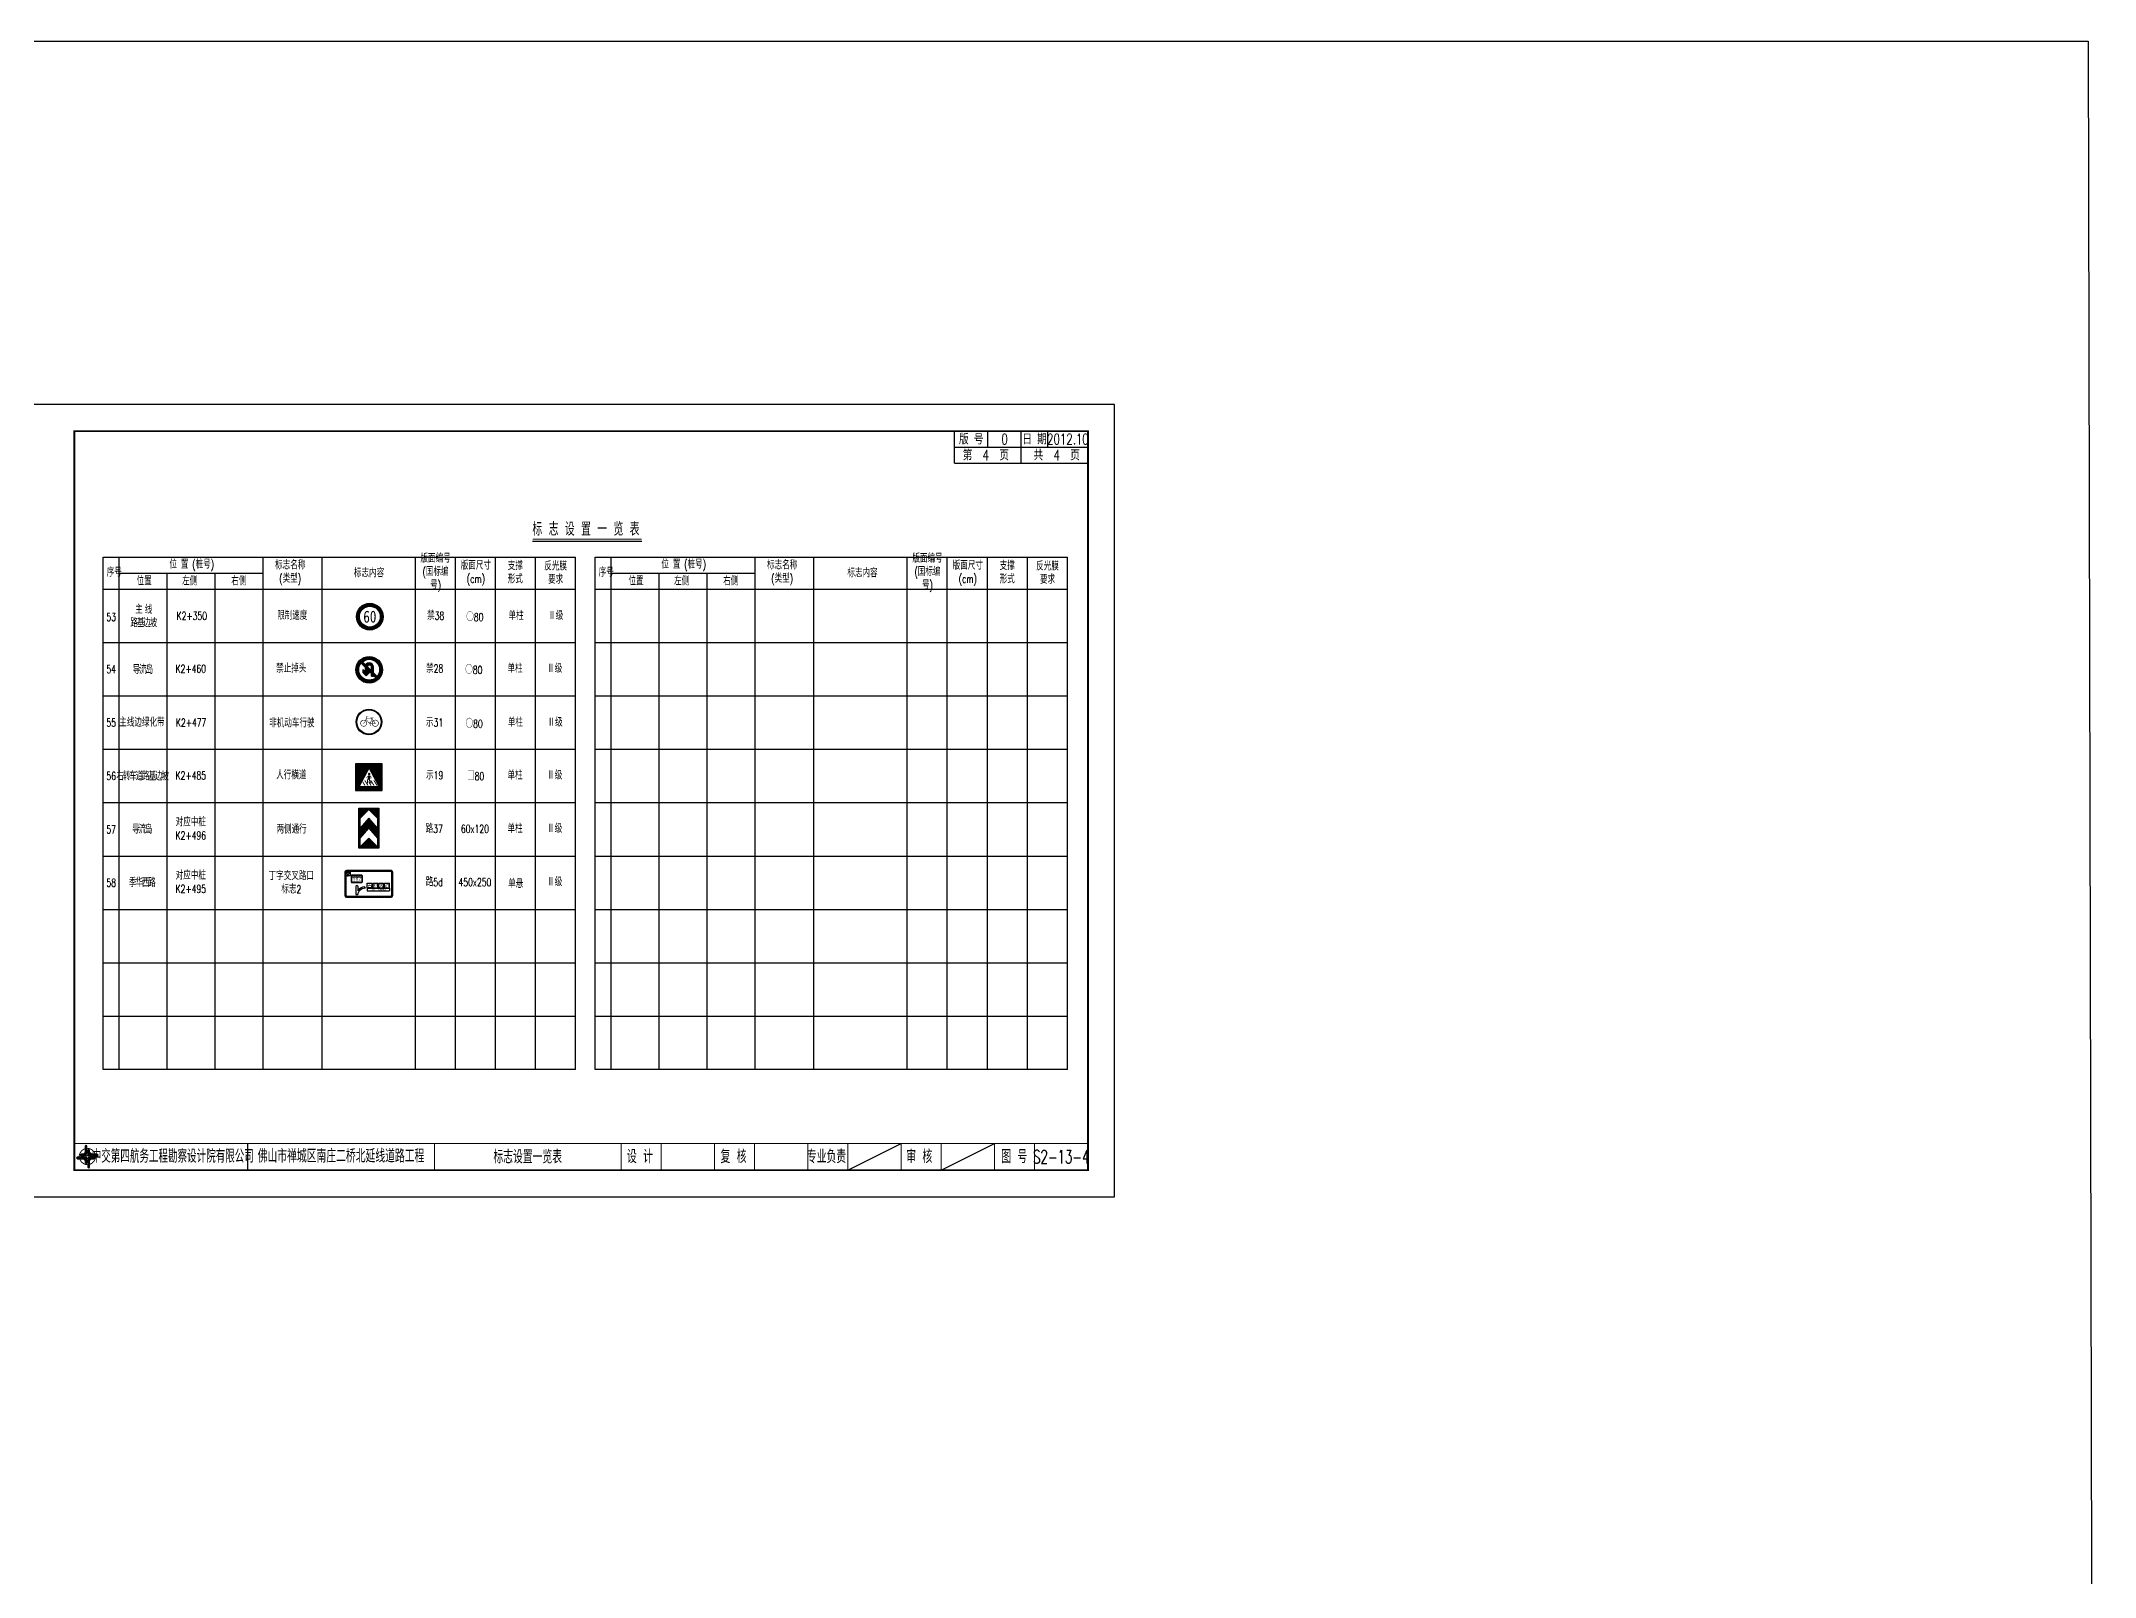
# Model space of a CAD drawing. Extents: x 9922 to 15217, y 1175 to 2938.
# Drawn here: x 14447 to 15217, y 1751 to 2327 of the extents above; entities that cross this region are included whole.
import ezdxf
from ezdxf.enums import TextEntityAlignment as Align

# ---------------------------------------------------------------- set-up
doc = ezdxf.new("R2010")
doc.units = 0
doc.header["$LTSCALE"] = 5
doc.layers.get('0').update_dxf_attribs({"linetype": 'CONTINUOUS'})
for name, color, linetype in [('2', 7, 'CONTINUOUS'), ('J-交通标志', 4, 'CONTINUOUS'), ('LXL-现状标志牌', 4, 'CONTINUOUS'), ('PP-COM', 7, 'CONTINUOUS'), ('交通标志', 7, 'CONTINUOUS'), ('内框', 4, 'CONTINUOUS'), ('图框', 7, 'CONTINUOUS'), ('尺寸标注', 4, 'CONTINUOUS'), ('文字字符', 7, 'CONTINUOUS'), ('文字框', 8, 'CONTINUOUS'), ('文字表格', 7, 'CONTINUOUS'), ('标志', 4, 'CONTINUOUS'), ('标志牌', 7, 'CONTINUOUS'), ('汉字', 7, 'CONTINUOUS'), ('表格线', 7, 'CONTINUOUS')]:
    doc.layers.add(name, color=color, linetype=linetype)
doc.styles.add('ht', font='SIMHEI.TTF', dxfattribs={"width": 0.4})
doc.styles.get("Standard").update_dxf_attribs({"font": 'simplex1.shx', "width": 0.7, "bigfont": 'hztxt.shx'})
doc.styles.add('黑体', font='SIMHEI.TTF')

# ---------------------------------------------------------------- blocks, each defined once
blk = doc.blocks.new('xiansu')
at = {"layer": '2'}
h = blk.add_hatch(dxfattribs=at)
h.set_pattern_fill('SACNCR', color=0, scale=0.3165740969017776, angle=90, style=0)
h.set_pattern_definition([(135, (-762.3263884412981, -484.6773739296464), (-0.5330468384013991, -0.533046838401399), []), (135, (-762.3263884412981, -484.1443264652835), (-0.5330468384013991, -0.533046838401399), [0, -0.753842068247358])])
h.paths.add_polyline_path([(4182.541192484035, 712.10567746785, 1), (4220.370288563022, 712.10567746785, 1)])
h.paths.add_polyline_path([(4217.114236224997, 712.10567746785, -1), (4185.797244822062, 712.10567746785, -1)], flags=16)
at = {"layer": 'J-交通标志', "color": 0}
blk.add_circle((4201.356715766041, 712.0554861697174), 19.99989881883577, dxfattribs=at)
at = {"layer": '内框', "color": 0}
for radius in [18.91454803949361, 15.65849570146714]:
    blk.add_circle((4201.455740523529, 712.10567746785), radius, dxfattribs=at)
at = {"layer": '标志', "color": 0, "linetype": 'Continuous', "style": '黑体', "width": 0.8}
blk.add_text('60', height=18, dxfattribs=at).set_placement((4201.455740523529, 712.10567746785), align=Align.MIDDLE_CENTER)
blk = doc.blocks.new('jinzhidiantou1')
at = {"layer": '2'}
h = blk.add_hatch(dxfattribs=at)
h.set_pattern_fill('SACNCR', scale=0.3165740969017776, angle=90, style=0)
h.set_pattern_definition([(135, (-1782.703372186504, -7.534878456307069), (-0.5330468384013991, -0.533046838401399), []), (135, (-1782.703372186504, -7.001830991944189), (-0.5330468384013991, -0.533046838401399), [0, -0.753842068247358])])
h.paths.add_polyline_path([(3162.164208738829, 1189.248172941189, 1), (3199.993304817816, 1189.248172941189, 1)])
h.paths.add_polyline_path([(3196.737252479791, 1189.248172941189, -1), (3165.420261076856, 1189.248172941189, -1)], flags=16)
h = blk.add_hatch(dxfattribs=at)
h.set_pattern_fill('SACNCR', scale=9, angle=90, style=0)
h.set_pattern_definition([(135, (737.7167290528951, -150.88263947629), (-0.5966213466261495, -0.5966213466261494), []), (135, (737.7167290528951, -150.28601812729), (-0.5966213466261495, -0.5966213466261494), [0, -0.84375])])
h.paths.add_polyline_path([(3193.160725575508, 1179.287524487563), (3171.118108324699, 1201.330141738375), (3168.996787981139, 1199.208821394815), (3191.039405231948, 1177.166204144004)])
at = {"layer": '标志', "linetype": 'Continuous'}
h = blk.add_hatch(color=7, dxfattribs=at)
edge = h.paths.add_edge_path()
edge.add_line((3178.073626275162, 1186.204993570673), (3178.073757626673, 1193.074605752928))
edge.add_arc((3181.253683935287, 1193.003047666532), 3.180731344825718, 6.428005607749412, 178.7108869535317, ccw=False)
edge.add_line((3184.414419025805, 1193.359145371599), (3184.414419025805, 1179.538622264219))
edge.add_line((3184.414419025805, 1179.538622264219), (3187.668618593665, 1179.538622264219))
edge.add_line((3187.668618593665, 1179.538622264219), (3187.668618593665, 1193.277852610098))
edge.add_arc((3181.262298100193, 1193.137369154467), 6.407860631003816, 1.256231134260569, 179.1072990752228)
edge.add_line((3174.85521522091, 1193.237203238664), (3174.85521522091, 1186.164344199238))
edge.add_line((3174.85521522091, 1186.164344199238), (3171.560342613873, 1189.741423090385))
edge.add_line((3171.560342613873, 1189.741423090385), (3171.560342613873, 1185.188777228926))
edge.add_line((3171.560342613873, 1185.188777228926), (3176.571209587033, 1179.904454644391))
edge.add_line((3176.571209587033, 1179.904454644391), (3181.363614356635, 1185.22942660036))
edge.add_line((3181.363614356635, 1185.22942660036), (3181.363614356635, 1189.700773718952))
edge.add_line((3181.363614356635, 1189.700773718952), (3178.073626275162, 1186.204993570673))
at = {"layer": 'J-交通标志', "color": 7}
blk.add_circle((3180.979732020835, 1189.197981643057), 19.99989881883577, dxfattribs=at)
at = {"layer": '内框', "color": 7}
for p, q in [((3171.560342613873, 1189.741423090385), (3171.560342613873, 1185.188777228926)), ((3171.560342613873, 1189.741423090385), (3174.85521522091, 1186.164344199238)), ((3176.571209587033, 1179.904454644391), (3171.560342613873, 1185.188777228926)), ((3174.85521522091, 1193.237203238664), (3174.85521522091, 1186.164344199238)), ((3181.363614356635, 1185.22942660036), (3176.571209587033, 1179.904454644391)), ((3178.073626275162, 1186.204993570673), (3178.073757626673, 1193.074605752928)), ((3178.073626275162, 1186.204993570673), (3181.363614356635, 1189.700773718952)), ((3181.363614356635, 1189.700773718952), (3181.363614356635, 1185.22942660036)), ((3184.414419025805, 1179.538622264219), (3184.414419025805, 1193.359145371599)), ((3184.414419025805, 1179.538622264219), (3187.668618593665, 1179.538622264219)), ((3187.668618593665, 1179.538622264219), (3187.668618593665, 1193.277852610098))]:
    blk.add_line(p, q, dxfattribs=at)
for radius in [18.91454803949361, 15.65849570146714]:
    blk.add_circle((3181.078756778324, 1189.248172941189), radius, dxfattribs=at)
for centre, radius, start, end in [((3181.262298100193, 1193.137369154467), 6.407860631003816, 1.256231134260569, 179.1072990752228), ((3181.253683935287, 1193.003047666532), 3.180731344825718, 6.428005607749422, 178.7108869535317)]:
    blk.add_arc(centre, radius, start, end, dxfattribs=at)
at = {"layer": '尺寸标注', "color": 7, "linetype": 'Continuous'}
for p, q in [((3168.996787981139, 1199.208821394815), (3171.118108324699, 1201.330141738375)), ((3193.160725575508, 1179.287524487563), (3171.118108324698, 1201.330141738375)), ((3191.039405231948, 1177.166204144004), (3168.996787981139, 1199.208821394815)), ((3191.039405231948, 1177.166204144004), (3193.160725575508, 1179.287524487563))]:
    blk.add_line(p, q, dxfattribs=at)
blk = doc.blocks.new('shi19')
at = {"layer": '交通标志', "linetype": 'Continuous'}
h = blk.add_hatch(dxfattribs=at)
h.set_pattern_fill('ANSI37', color=256, scale=0.5, style=0)
h.set_pattern_definition([(45, (-464.1133328384785, -103.8755469416377), (-1.122532015133644, 1.122532015133644), []), (135, (-464.1133328384785, -103.8755469416377), (-1.122532015133644, -1.122532015133644), [])])
h.paths.add_polyline_path([(18.97822048214357, 38.97728315909467), (-18.97822048213857, 38.97728315909467), (-18.97822048214312, 1.020842194810484), (18.97822048214357, 1.020842194810484)])
h.paths.add_polyline_path([(15.71383639329088, 5.766368364998926), (-14.54242162388982, 5.766368364998926), (0.5857073847028015, 33.80975351966072)], flags=16)
at = {"layer": '交通标志'}
h = blk.add_hatch(color=256, dxfattribs=at)
h.paths.add_polyline_path([(1.836160501565246, 20.58847870483419, -0.4929227476637501), (1.970290873061458, 20.72228760606663), (2.076939894310271, 20.70815568318653), (2.565357937280169, 19.65339855968773, -0.1007238254279254), (2.620330432586343, 19.4216393705567), (2.650627326235735, 18.47878398035505, 0.1621942034199534), (2.729085324383959, 18.2662980491416), (2.917776557093475, 18.03070313103467, 0.2611518920554956), (3.242580254878703, 17.89923486465091), (3.438166909673782, 17.9240673532961, 0.35844712940653), (3.75052865860016, 18.25525882577881), (3.854769752700122, 19.79067400703184, 0.1784310688526201), (3.738487268062272, 20.18704883763553), (2.019416219258346, 22.50316504891566, 0.1303412639691616), (1.398851494511746, 22.82442671915737, -0.1474758329713976), (-0.2449055131301066, 22.7158494045741), (-1.005172878271878, 22.14060206110503, 0.1588489739255415), (-1.259309431122347, 21.87153053280258), (-1.819096085305318, 20.93264045835826, -0.1462839377959379), (-2.171938827732447, 20.60874323338362), (-3.633570590722229, 19.89882409858114, 0.3964178702814232), (-3.866537863552367, 19.28699716020742), (-3.833565949894364, 19.20701330296993, 0.3898489240704199), (-3.393973236076363, 19.00202382668726), (-1.518296157605619, 19.59688344368328, -0.5300803261006457), (-1.363058288668526, 19.47446749865799), (-1.520033350949234, 17.29129642582734), (-2.448077846672277, 16.15362310387877, 0.1795943290689394), (-2.582305130872101, 15.76029078523948), (-2.445591681188034, 11.11301811325507, 0.2405856666618067), (-1.87969461451712, 10.20551501979776), (-1.447840810921662, 10.16087599677053, 0.280271727344787), (-0.9266248319381702, 11.02374006725108), (-0.9828879812566811, 15.35987785855946, -0.2217645267545478), (-0.7773982108642485, 15.82108423645764), (-0.2336614915052451, 16.29336565716017, -0.6223048171974646), (0.1614403888488596, 16.12718822703732), (0.2178513996623224, 15.17775841386697, 0.1080223328076682), (3.096637760671911, 10.26803993859335, 0.6574011639271888), (4.18131077529506, 11.30651557454826), (2.32831318465287, 14.55735705358961), (1.966744950212615, 15.59583268953907), (2.116227892622192, 18.38468563441006, 0.03699299083988415), (2.111342444553429, 18.47279730840205)])
h.paths.add_polyline_path([(2.378527601272253, 24.76162825737788, 1), (-1.321315143964057, 24.76162825737788, 1)])
h.paths.add_polyline_path([(-5.007378462159977, 14.85796889627704), (-6.575757193841127, 14.85796889627704), (-1.871749774793898, 6.962154756787413), (-0.3033710431127474, 6.962154756787413)])
h.paths.add_polyline_path([(-8.666099587247118, 13.50086014377598), (-9.409385831457257, 12.11591825304708), (-6.338981526834687, 6.962154756787413), (-4.770602795148989, 6.962154756787413)])
h.paths.add_polyline_path([(-0.2949419936021513, 14.64194068297343), (-0.4028103783593906, 12.19976715933285), (2.701842291960929, 6.962154756787413), (4.270221023644353, 6.962154756787413)])
h.paths.add_polyline_path([(4.033438318497247, 14.85796889627659), (2.465059586811549, 14.85796889627704), (7.169067005858778, 6.962154756787413), (8.737445737544476, 6.962154756787413)])
h.paths.add_polyline_path([(8.607044461521582, 14.85796889627704), (7.038665729840432, 14.85796889627704), (11.74267314888584, 6.962154756787413), (13.31105188057154, 6.962154756787413)])
for p, q in [((-14.54242162388982, 5.766368364998925), (0.5857073847028005, 33.80975351966072)), ((15.71383639329088, 5.766368364998925), (0.5857073847028005, 33.80975351966072)), ((-14.54242162388982, 5.766368364998925), (15.71383639329088, 5.766368364998925))]:
    blk.add_line(p, q, dxfattribs=at)
for points in [[(19.99906267695405, 0), (19.99906267695405, 39.99812535390561), (-19.99906267694951, 39.99812535390538), (-19.99906267695405, 0)], [(18.97822048214357, 1.020842194810484), (18.97822048214357, 38.97728315909467), (-18.97822048213857, 38.97728315909467), (-18.97822048214312, 1.020842194810484)]]:
    blk.add_lwpolyline(points, close=True, dxfattribs=at)
blk = doc.blocks.new('006')
at = {"layer": '交通标志', "linetype": 'Continuous'}
for p, q in [((9896.454710625254, 1043.845307410666), (9896.454710625254, 999.8453074106665)), ((9897.354710625254, 1042.945307410666), (9897.354710625252, 1000.745307410666)), ((9983.454710625252, 1046.845307410666), (9899.454710625254, 1046.845307410666)), ((9982.554710625252, 1045.945307410665), (9900.354710625254, 1045.945307410666)), ((9902.068996593673, 1039.748262035846), (9901.05510384879, 1037.167406646543)), ((9902.068996593673, 1039.748262035846), (9903.082889338555, 1037.167406646543)), ((9981.654710625253, 1045.045307410666), (9906.354710625252, 1045.045307410666)), ((9906.354710625252, 1045.045307410666), (9906.354710625254, 1036.945307410666)), ((9984.654710625251, 1001.645307410666), (9984.654710625253, 1042.045307410666)), ((9985.554710625252, 1000.745307410666), (9985.554710625252, 1042.945307410665)), ((9986.454710625252, 999.8453074106656), (9986.454710625252, 1043.845307410666)), ((9906.354710625254, 1036.945307410666), (9898.254710625253, 1036.945307410666)), ((9898.254710625253, 1036.445307410666), (9898.254710625253, 1001.645307410665)), ((9901.05510384879, 1036.667406646543), (9902.068996593673, 1037.163348856897)), ((9902.068996593673, 1037.163348856897), (9903.082889338555, 1036.667406646543)), ((9908.954710625254, 1024.982792121298), (9908.954710625254, 1037.582792121297)), ((9909.554710625252, 1025.582792121297), (9909.554710625252, 1036.982792121298)), ((9909.554710625252, 1034.982792121297), (9928.354710625254, 1034.982792121298)), ((9909.954710625254, 1038.582792121297), (9927.954710625254, 1038.582792121297)), ((9927.954710625254, 1023.982792121298), (9909.954710625254, 1023.982792121298)), ((9910.554710625252, 1037.982792121297), (9927.354710625252, 1037.982792121298)), ((9927.354710625252, 1024.582792121298), (9910.554710625252, 1024.582792121297)), ((9917.154710625253, 1017.682792121298), (9918.954710625254, 1019.482792121298)), ((9917.154710625253, 1017.682792121297), (9917.154710625253, 1002.245307410666)), ((9917.154710625253, 1002.245307410666), (9920.754710625253, 1002.245307410666)), ((9920.754710625253, 1017.682792121298), (9918.954710625254, 1019.482792121298)), ((9920.754710625253, 1017.682792121298), (9920.754710625253, 1008.852635478721)), ((9920.754710625253, 1004.045307410663), (9920.754710625253, 1002.245307410666)), ((9928.354710625252, 1036.982792121298), (9928.354710625252, 1025.582792121297)), ((9928.954710625254, 1037.582792121297), (9928.954710625254, 1024.982792121298)), ((9933.354710625252, 1016.152704087566), (9935.154710625253, 1014.869434176084)), ((9933.354710625252, 1013.537285311149), (9935.154710625253, 1014.869434176084)), ((9899.454710625254, 996.8453074106665), (9983.454710625252, 996.8453074106653)), ((9900.354710625252, 997.7453074106656), (9982.554710625252, 997.7453074106661)), ((9901.254710625253, 998.6453074106653), (9981.654710625251, 998.6453074106657))]:
    blk.add_line(p, q, dxfattribs=at)
for centre, radius, start, end in [((9899.454710625254, 1043.845307410666), 3, 90, 180), ((9900.354710625254, 1042.945307410666), 3, 90, 180), ((9981.654710625253, 1042.045307410666), 3, 0, 90), ((9982.554710625252, 1042.945307410665), 3, 0, 90), ((9983.454710625252, 1043.845307410666), 3, 0, 90), ((9901.254710625253, 1001.645307410665), 3, 180, 270), ((9909.954710625254, 1037.582792121297), 1, 90, 180), ((9909.954710625254, 1024.982792121298), 1, 180, 270), ((9910.554710625252, 1036.982792121298), 1, 90, 180), ((9910.554710625252, 1025.582792121297), 1, 180, 270), ((9934.839632693305, 999.0658072941321), 17.15129836419499, 94.9667619753971, 145.2067142908039), ((9935.54822214468, 997.5166972976956), 16.17005668149216, 97.79636287504036, 156.1873753060993), ((9927.354710625252, 1036.982792121298), 1, 0, 90), ((9927.354710625252, 1025.582792121297), 1, 270, 0), ((9927.954710625254, 1037.582792121297), 1, 0, 90), ((9927.954710625254, 1024.982792121298), 1, 270, 0), ((9981.654710625251, 1001.645307410666), 3, 270, 0), ((9899.454710625254, 999.8453074106665), 3, 180, 270), ((9900.354710625252, 1000.745307410666), 3, 180, 270), ((9982.554710625252, 1000.745307410666), 3, 270, 0), ((9983.454710625252, 999.8453074106656), 3, 270, 0)]:
    blk.add_arc(centre, radius, start, end, dxfattribs=at)
at = {"layer": '文字框', "linetype": 'Continuous'}
for p, q in [((9899.818996593673, 1044.671376647299), (9899.818996593673, 1040.171376647299)), ((9899.818996593673, 1044.671376647299), (9904.318996593673, 1044.671376647299)), ((9899.818996593673, 1040.171376647299), (9904.318996593673, 1040.171376647299)), ((9904.318996593673, 1044.671376647299), (9904.318996593673, 1040.171376647299)), ((9938.754710625251, 1023.425448564976), (9947.754710625251, 1023.425448564976)), ((9938.754710625251, 1014.425448564976), (9938.754710625251, 1023.425448564976)), ((9938.754710625251, 1014.425448564975), (9947.754710625251, 1014.425448564976)), ((9938.754710625251, 1013.525448564975), (9938.754710625251, 1009.025448564975)), ((9938.754710625251, 1013.525448564975), (9980.154710625253, 1013.525448564975)), ((9938.754710625251, 1009.025448564975), (9980.154710625253, 1009.025448564975)), ((9947.754710625251, 1014.425448564976), (9947.754710625251, 1023.425448564976)), ((9949.554710625252, 1023.425448564976), (9958.554710625252, 1023.425448564976)), ((9949.554710625252, 1014.425448564976), (9949.554710625252, 1023.425448564976)), ((9949.554710625252, 1014.425448564976), (9958.554710625252, 1014.425448564975)), ((9958.554710625252, 1014.425448564976), (9958.554710625252, 1023.425448564976)), ((9960.354710625254, 1023.425448564976), (9969.354710625254, 1023.425448564976)), ((9960.354710625254, 1014.425448564976), (9960.354710625254, 1023.425448564976)), ((9960.354710625254, 1014.425448564976), (9969.354710625254, 1014.425448564975)), ((9969.354710625254, 1014.425448564976), (9969.354710625254, 1023.425448564976)), ((9971.154710625253, 1023.425448564976), (9980.154710625253, 1023.425448564976)), ((9971.154710625253, 1014.425448564976), (9971.154710625253, 1023.425448564976)), ((9971.154710625253, 1014.425448564976), (9980.154710625253, 1014.425448564975)), ((9980.154710625253, 1014.425448564976), (9980.154710625253, 1023.425448564976)), ((9980.154710625253, 1013.525448564975), (9980.154710625253, 1009.025448564975))]:
    blk.add_line(p, q, dxfattribs=at)
at = {"layer": '汉字', "linetype": 'Continuous', "style": 'ht'}
for s, height, p in [('东', 3.4, (9899.570971234245, 1040.678111301272)), ('佛', 1.4, (9911.411449635318, 1025.498972714931)), ('S', 6, (9911.749217872613, 1028.53825244813)), ('山', 1.4, (9913.797062421894, 1025.498972714931)), ('粤', 1.4, (9914.251937988405, 1035.542176612876)), ('一', 1.4, (9916.181314383048, 1025.498972714931)), ('8', 6, (9917.163922576328, 1028.448804608031)), ('高', 1.4, (9918.20209661975, 1035.623383069531)), ('环', 1.4, (9918.84410646708, 1025.498972714931)), ('高', 1.4, (9921.558720254434, 1025.498972714931)), ('速', 1.4, (9922.100972974069, 1035.602010782002)), ('2', 6, (9922.031889244954, 1028.448804608031)), ('速', 1.4, (9924.301286131584, 1025.498972714931)), ('吉', 6.6, (9938.478468045609, 1015.54109721348)), ('JILI DADAO', 3.5, (9946.01243846589, 1009.526153217323)), ('利', 6.6, (9949.278468045608, 1015.54109721348)), ('大', 6.6, (9960.078468045609, 1015.54109721348)), ('道', 6.6, (9970.87846804561, 1015.54109721348))]:
    blk.add_text(s, height=height, dxfattribs=at).set_placement(p)
blk = doc.blocks.new('lvdao')
at = {"layer": 'PP-COM'}
h = blk.add_hatch(color=7, dxfattribs=at)
edge = h.paths.add_edge_path(flags=16)
edge.add_line((14523.46466739802, 1582.310578600302), (14521.91494627475, 1584.268999675882))
edge.add_line((14521.91494627475, 1584.268999675882), (14519.77774400383, 1577.715721203945))
edge.add_line((14519.77774400383, 1577.715721203945), (14521.72467292111, 1577.992475471621))
edge.add_arc((14527.08789854932, 1578.340965234011), 5.374535724469826, 132.3880028085227, 183.7177184221885, ccw=False)
edge = h.paths.add_edge_path(flags=16)
edge.add_arc((14527.08789854932, 1578.340965234011), 4.4586703893677, 493.2182603036658, 542.8172017145539)
edge.add_line((14522.63461679159, 1578.121823208595), (14526.36020745503, 1578.651412710588))
edge.add_line((14526.36020745503, 1578.651412710587), (14524.03469293658, 1581.590223168883))
h.paths.add_polyline_path([(14519.22699420903, 1579.747042729658), (14519.22699420903, 1579.378146031856), (14518.8374468811, 1579.378146031856), (14519.11546794205, 1578.130392587861), (14521.26008623374, 1584.767091126725), (14513.0915076611, 1584.767091126725), (14512.94047534052, 1584.380951434397), (14518.70134047184, 1578.029178544768), (14518.40076717049, 1579.378146031856), (14517.90233761955, 1579.378146031856), (14517.90233761955, 1579.747042729658)], flags=16)
edge = h.paths.add_edge_path(flags=16)
edge.add_line((14526.59699354671, 1577.947029405154), (14522.74813992486, 1577.318108097138))
edge.add_arc((14527.08789854932, 1578.340965234011), 4.458670389367795, 193.2622534928826, 482.7823997859194)
edge.add_line((14524.6737515648, 1582.089516417893), (14527.12889555075, 1578.969051537569))
edge.add_arc((14527.08789854932, 1578.340965234011), 0.6294228775972854, 218.7459470685571, 446.2654372543259, ccw=False)
edge = h.paths.add_edge_path()
edge.add_arc((14519.06934649954, 1577.20102540491), 0.8756362199149581, 522.2876576286286, 630.7597406713694)
edge.add_line((14519.08095707471, 1576.325466164098), (14519.38151304585, 1574.976576454681))
edge.add_line((14519.38151304585, 1574.976576454681), (14518.98689611281, 1574.976576454681))
edge.add_line((14518.98689611281, 1574.976576454681), (14518.98689611281, 1574.64995783171))
edge.add_line((14518.98689611281, 1574.649957831709), (14520.50446189623, 1574.649957831709))
edge.add_line((14520.50446189623, 1574.649957831709), (14520.50446189623, 1574.976576454681))
edge.add_line((14520.50446189623, 1574.976576454681), (14519.81819275645, 1574.976576454681))
edge.add_line((14519.81819275646, 1574.976576454681), (14519.49326518909, 1576.434845442842))
edge.add_arc((14519.06934649954, 1577.20102540491), 0.8756362199150926, 298.9552582435237, 336.2172830024853)
edge.add_line((14519.87062487706, 1576.847908212834), (14521.84244897808, 1577.170113813417))
edge.add_arc((14527.08789854932, 1578.340965234011), 5.374535724469852, 192.5828807278207, 483.7068798928885)
edge.add_line((14524.1053304666, 1582.811974279574), (14522.22088285251, 1585.207089446842))
edge.add_line((14522.22088285251, 1585.207089446842), (14522.46989848825, 1585.970643195149))
edge.add_line((14522.46989848825, 1585.970643195149), (14523.2227608721, 1585.970643195149))
edge.add_line((14523.2227608721, 1585.970643195149), (14524.35973638045, 1586.569387398936))
edge.add_line((14524.35973638045, 1586.569387398936), (14524.35973638045, 1587.076017080773))
edge.add_line((14524.35973638045, 1587.076017080773), (14519.90782787093, 1586.929315825641))
edge.add_line((14519.90782787093, 1586.929315825641), (14519.55390756921, 1586.774999530261))
edge.add_line((14519.55390756921, 1586.774999530261), (14519.79843416603, 1586.408498375954))
edge.add_line((14519.79843416604, 1586.408498375954), (14521.63882177724, 1585.939119565464))
edge.add_line((14521.63882177723, 1585.939119565464), (14521.46242265348, 1585.393237899042))
edge.add_line((14521.46242265347, 1585.393237899042), (14513.33641488491, 1585.393237899042))
edge.add_line((14513.33641488491, 1585.393237899042), (14514.12811784664, 1587.417360529713))
edge.add_line((14514.12811784664, 1587.417360529713), (14513.53067781403, 1588.08702219306))
edge.add_line((14513.53067781403, 1588.08702219306), (14513.93205486456, 1588.445111555622))
edge.add_line((14513.93205486455, 1588.445111555622), (14516.11095728219, 1588.445111555622))
edge.add_line((14516.11095728219, 1588.445111555622), (14516.11095728219, 1589.201850028225))
edge.add_line((14516.11095728219, 1589.201850028226), (14513.44655494539, 1589.201850028226))
edge.add_line((14513.44655494539, 1589.201850028226), (14512.51290107852, 1588.101345586226))
edge.add_line((14512.51290107852, 1588.101345586225), (14513.27264971012, 1587.456784582499))
edge.add_line((14513.27264971012, 1587.456784582499), (14511.69762347233, 1582.970837649915))
edge.add_arc((14509.07070484623, 1578.381129593993), 5.288300436501276, 420.2153433020286, 770.6927707461815)
edge.add_line((14512.42072950771, 1582.47300645849), (14512.4885733877, 1583.225587600038))
edge.add_line((14512.4885733877, 1583.225587600038), (14512.64651174049, 1583.629383732658))
edge.add_line((14512.64651174049, 1583.629383732658), (14518.23521896888, 1577.467427454885))
edge = h.paths.add_edge_path(flags=16)
edge.add_arc((14501.92433135734, 1587.466740818487), 11.68343144765875, 310.96786710817463, 330.03058549394456, ccw=False)
edge.add_arc((14509.07070484623, 1578.381129593993), 0.5774381663015745, 90.00000000000301, 387.1743936606987, ccw=False)
edge.add_arc((14504.22407918993, 1584.981201951865), 7.730582310395268, 308.8248572095115, 338.257350668104)
edge.add_arc((14509.07070484624, 1578.381129593992), 4.405441710957541, 418.0084027421183, 767.5243627106129)
at = {"layer": 'J-交通标志', "color": 7}
blk.add_circle((14517.19925849728, 1580.265407532919), 19.99989881883577, dxfattribs=at)
at = {"layer": '内框', "color": 7}
blk.add_circle((14517.29828325477, 1580.315598831052), 18.91454803949361, dxfattribs=at)
blk = doc.blocks.new('series')
at = {"width": 0.75}
for tag, height, p in [('页码', 4, (-35.00000019351683, -18.99999978748997)), ('图名', 5, (-220.0000000007553, -281.9999998736282)), ('图号', 5, (-20.00000000087118, -281.9999997322674))]:
    blk.add_attdef(tag, text='', height=height, dxfattribs=at).set_placement(p, align=Align.MIDDLE_CENTER)
blk = doc.blocks.new('tb')
at = {"lineweight": -3}
h = blk.add_hatch(color=256, dxfattribs=at)
h.paths.add_polyline_path([(-1.228670992161504, -0.1320785302474157), (-3.777098402437705, -0.1366758082405788), (-4.137257534001154, -0.4065742589613385), (-1.397238205910632, -0.4414142085969424), (-0.5595824502494793, -1.241260625552659), (-0.5377440497285022, -2.618099910838639), (-0.268174124076701, -2.204271236922525), (-0.2591490690975675, -1.05795716827002)])
h.paths.add_polyline_path([(0.1330140251965517, -1.081087965820487), (0.1376113031897077, -3.856454300355971), (0.4130853200294737, -4.257762159689361), (0.4373368162431817, -1.238985973350473), (1.254303266752501, -0.4280733826241737), (2.658200219750171, -0.431309751157432), (2.261738862313656, -0.1640078927098472), (1.06957779999648, -0.1549828377307136)])
h.paths.add_polyline_path([(1.075058668143178, 0.2961654990900692), (3.623486078419382, 0.3007627770832428), (4.02479393775277, 0.5639790481017252), (1.254433818257177, 0.5696493874812063), (0.4338647678877763, 1.389621971256247), (0.4252804534801343, 2.800319429116151), (0.1582321915008578, 2.411975327672125), (0.1492071365217242, 1.240846529882496)])
h.paths.add_polyline_path([(-0.2782056403676165, 1.214703607392551), (-0.2828029183607867, 3.990069941928034), (-0.5582769352005529, 4.391377801261428), (-0.5650625050847323, 1.405178606367084), (-1.383477455623911, 0.5999388548037956), (-2.744447998670424, 0.5649253927294958), (-2.330582945081495, 0.2953481910572044), (-1.197365719015146, 0.2863231360780745)])
for p, q in [((-1.383477455623911, 0.5999388548037956), (-2.744447998670424, 0.5649253927294957)), ((-0.5650625050847324, 1.405178606367084), (-1.383477455623911, 0.5999388548037956)), ((-0.5582769352005528, 4.391377801261427), (-0.5650625050847324, 1.405178606367084)), ((0.4252804534801342, 2.800319429116151), (0.4338647678877763, 1.389621971256247)), ((0.4338647678877763, 1.389621971256247), (1.254433818257176, 0.5696493874812063)), ((1.254433818257176, 0.5696493874812063), (4.024793937752769, 0.5639790481017251)), ((-4.137257534001154, -0.4065742589613386), (-1.397238205910632, -0.4414142085969424)), ((-1.397238205910632, -0.4414142085969424), (-0.5595824502494793, -1.241260625552659)), ((-0.5595824502494793, -1.241260625552659), (-0.5377440497285022, -2.618099910838639)), ((0.4130853200294737, -4.257762159689362), (0.4373368162431817, -1.238985973350474)), ((0.4373368162431817, -1.238985973350474), (1.254303266752501, -0.4280733826241736)), ((1.254303266752501, -0.4280733826241736), (2.658200219750171, -0.431309751157432))]:
    blk.add_line(p, q, dxfattribs=at)
at = {"lineweight": -3, "const_width": 0.35, "flags": 128}
for points in [[(-0.8984575719989607, 3.022184800634026, 0.3241669670343284), (-3.156283413683539, -0.1382039471767715)], [(2.880337605681945, 0.9159689001160274, 0.324402935256486), (-0.2446307051464558, 3.152779407784049)], [(0.7528174262224923, -2.855861469520281, 0.3254175744173388), (3.016696669261094, 0.2640090343644648)], [(-2.980278320299703, -0.7585641109756427, 0.3229755232610381), (0.1412698125949916, -2.983008973617238)]]:
    blk.add_lwpolyline(points, format="xyb", dxfattribs=at)
at = {"lineweight": -3, "flags": 128}
for points in [[(-0.8984575719989607, 3.992933901796853), (-0.8984575719989607, 1.576138812338048), (-1.530916730157209, 0.9123826470056855), (-2.335694345298677, 0.9123826470056855), (-2.744447998670424, 0.5649253927294957), (-2.330582945081495, 0.2953481910572044), (-1.197365719015146, 0.2863231360780745), (-0.2782056403676165, 1.214703607392551), (-0.2828029183607867, 3.990069941928034), (-0.5582769352005528, 4.391377801261427)], [(-0.0382093518217772, 0.7673643284819214), (0.680333374823654, 0.04359896970502497), (-0.0382093518217772, -0.6859100737558936), (-0.7739971039068507, 0.04934401191316873)], [(3.615558814357584, 0.9159689001160274), (1.425702649158069, 0.9159689001160274), (0.7731862275520882, 1.538085494759734), (0.7731862275520882, 2.38077468162448), (0.4252804534801342, 2.800319429116151), (0.1582321915008578, 2.411975327672124), (0.1492071365217242, 1.240846529882496), (1.075058668143178, 0.2961654990900691), (3.623486078419383, 0.3007627770832428), (4.024793937752769, 0.5639790481017251)], [(-3.728022410605963, -0.7585641109756427), (-1.538166245406444, -0.7585641109756427), (-0.8852013040046955, -1.391471799739268), (-0.8852013040046955, -2.209346257466891), (-0.5377440497285022, -2.618099910838639), (-0.268174124076701, -2.204271236922525), (-0.2591490690975675, -1.05795716827002), (-1.228670992161504, -0.1320785302474157), (-3.777098402437705, -0.1366758082405788), (-4.137257534001154, -0.4065742589613386)], [(0.7528174262224923, -3.84852703629417), (0.7528174262224923, -1.431731946835372), (1.395705588811445, -0.7791505751772103), (2.25942704020374, -0.7791505751772103), (2.658200219750171, -0.431309751157432), (2.261738862313656, -0.1640078927098472), (1.06957779999648, -0.1549828377307136), (0.1330140251965517, -1.081087965820487), (0.1376113031897077, -3.856454300355971), (0.4130853200294737, -4.257762159689362)]]:
    blk.add_lwpolyline(points, close=True, dxfattribs=at)
blk = doc.blocks.new('123')
at = {"layer": '图框'}
blk.add_lwpolyline([(10930.15521154882, 1893.643909131336), (10930.15521154882, 2190.643909131336), (10510.15521154882, 2190.643909131336), (10510.15521154882, 1893.643909131336)], close=True, dxfattribs=at)

msp = doc.modelspace()

# ---------------------------------------------------------------- hatches: boundary and pattern name
at = {"layer": '2'}
h = msp.add_hatch(dxfattribs=at)
h.set_pattern_fill('SACNCR', color=0, scale=0.125, angle=5.856e-11, style=0)
h.set_pattern_definition([(45.00000000005856, (13680.24179657321, 2017.645741970566), (-0.2104747528377734, 0.2104747528373432), []), (45.00000000005856, (13680.45227157321, 2017.645741970566), (-0.2104747528377734, 0.2104747528373432), [0, -0.29765625])])
h.paths.add_polyline_path([(14570.00565073032, 2038.837319656524), (14566.7557207303, 2038.837319656524), (14566.75572073031, 2035.587314656517)])
h.paths.add_polyline_path([(14573.25558073033, 2038.837319656524), (14570.00565073032, 2038.837319656524), (14573.25558073033, 2035.587314656515)])
h.paths.add_polyline_path([(14570.00565073032, 2035.587314656515), (14566.75572073031, 2031.837314656521), (14566.75572073031, 2028.087314656523), (14570.00565073032, 2031.837314656515), (14573.25558073033, 2028.087314656515), (14573.25558073033, 2031.837314656515)])
h.paths.add_polyline_path([(14570.00565073031, 2028.087314656515), (14566.75572073031, 2024.837309656506), (14573.25558073033, 2024.837309656506)])

# ---------------------------------------------------------------- linework, layer by layer
at = {"layer": '2', "linetype": 'Continuous'}
msp.add_lwpolyline([(13001.21035502184, 2326.839812565893), (15214.54985947634, 2326.839812565893), (15217.07369245391, 1175.466651109664), (13001.21035502184, 1198.160229426163)], close=True, dxfattribs=at)
at = {"layer": 'LXL-现状标志牌', "color": 0}
for p, q in [((14566.25572573029, 2039.337314656515), (14573.7555757303, 2039.337314656515)), ((14566.25572573029, 2024.337314656588), (14566.25572573029, 2039.337314656515)), ((14566.50571573031, 2039.087309656535), (14573.50558573032, 2039.087309656535)), ((14566.50571573031, 2024.587319656568), (14566.50571573031, 2039.087309656535)), ((14566.7557207303, 2038.837319656524), (14573.25558073033, 2038.837319656524)), ((14566.75572073031, 2024.837309656506), (14566.7557207303, 2038.837319656524)), ((14566.7557207303, 2035.587314656515), (14570.00565073032, 2038.837319656524)), ((14566.75572073031, 2031.837314656515), (14566.75572073031, 2035.587314656515)), ((14570.00565073033, 2035.587314656515), (14566.75572073031, 2031.837314656515)), ((14570.00565073032, 2038.837319656524), (14573.25558073033, 2035.587314656515)), ((14573.25558073033, 2031.837314656515), (14570.00565073032, 2035.587314656515)), ((14573.25558073033, 2038.837319656524), (14573.25558073033, 2024.837309656506)), ((14573.25558073033, 2035.587314656515), (14573.25558073033, 2031.837314656515)), ((14573.50558573032, 2039.087309656535), (14573.50558573032, 2024.587319656495)), ((14573.7555757303, 2039.337314656515), (14573.75557573029, 2024.337314656588)), ((14566.7557207303, 2028.087314656515), (14570.00565073032, 2031.837314656515)), ((14566.75572073031, 2024.837309656506), (14566.7557207303, 2028.087314656515)), ((14570.00565073031, 2028.087314656515), (14566.75572073031, 2024.837309656506)), ((14570.00565073032, 2031.837314656515), (14573.25558073033, 2028.087314656515)), ((14573.25558073033, 2024.837309656506), (14570.00565073031, 2028.087314656515)), ((14573.25558073033, 2028.087314656515), (14573.25558073033, 2024.837309656506)), ((14573.75557573029, 2024.337314656588), (14566.25572573029, 2024.337314656588)), ((14573.50558573032, 2024.587319656495), (14566.50571573031, 2024.587319656568)), ((14573.25558073033, 2024.837309656506), (14566.75572073031, 2024.837309656506))]:
    msp.add_line(p, q, dxfattribs=at)
at = {"layer": '图框'}
for p, q in [((14789.59698836479, 2168.643909347452), (14789.59698836479, 2180.643909368854)), ((14802.09698836479, 2174.643909340241), (14802.09698836479, 2180.643909333029)), ((14814.59698836479, 2174.643909340241), (14814.59698836479, 2180.643909333029)), ((14824.59698836479, 2174.643909340241), (14824.59698836479, 2180.643909333029)), ((14789.59698836479, 2174.64390934024), (14839.59698836911, 2174.64390934024)), ((14814.59698836479, 2168.643909347453), (14814.59698836479, 2174.643909340241)), ((14789.59698836479, 2168.643909347452), (14839.59698836911, 2168.643909347452)), ((14784.59698856641, 1903.643909365515), (14804.59698855919, 1913.643909380137))]:
    msp.add_line(p, q, dxfattribs=at)
at = {"layer": '图框', "linetype": 'Continuous'}
msp.add_line((14749.59698856641, 1903.643909340296), (14769.59698855919, 1913.643909354897), dxfattribs=at)
at = {"layer": '图框'}
for points, const_width in [([(14839.5969883607, 2180.643909404912), (14459.59698836093, 2180.64390913087), (14459.59698856046, 1903.643909131336), (14839.59698856, 1903.643909405146), (14839.59698836046, 2180.643909404679)], 0.7), ([(14459.59698855325, 1913.643909131336), (14839.59698855302, 1913.643909405379)], 0.4), ([(14524.59698855326, 1913.643909178212), (14524.59698856046, 1903.643909174556)], 0.4), ([(14594.59698856023, 1903.643909236134), (14594.59698855301, 1913.643909228693)], 0.4), ([(14664.59698856641, 1903.643909286659), (14664.59698855919, 1913.643909279175)], 0.4), ([(14679.59698856641, 1903.643909296971), (14679.59698855919, 1913.643909289992)], 0.4), ([(14699.59698856641, 1903.643909309953), (14699.59698855919, 1913.643909304416)], 0.4), ([(14714.59698856641, 1903.64390932077), (14714.59698855919, 1913.643909315233)], 0.4), ([(14734.59698856641, 1903.643909334296), (14734.59698855919, 1913.643909329656)], 0.4), ([(14734.59698856641, 1903.643909334296), (14734.59698855919, 1913.643909329656)], 0.4), ([(14749.59698856641, 1903.643909344568), (14749.59698855919, 1913.643909340473)], 0.4), ([(14769.59698856641, 1903.643909357549), (14769.59698855919, 1913.643909354897)], 0.4), ([(14784.59698856641, 1903.64390936895), (14784.59698855919, 1913.643909365715)], 0.4), ([(14804.59698856641, 1903.643909381933), (14804.59698855919, 1913.643909380137)], 0.4), ([(14819.59698856641, 1903.64390939276), (14819.59698855919, 1913.643909390955)], 0.4)]:
    msp.add_lwpolyline(points, dxfattribs=dict(at, const_width=const_width))
at = {"layer": '尺寸标注', "color": 7, "linetype": 'Continuous'}
msp.add_line((14631.42940717649, 2139.372474541371), (14672.34629111535, 2139.372474541371), dxfattribs=at)
at = {"layer": '尺寸标注', "color": 7, "linetype": 'Continuous', "const_width": 0.4}
msp.add_lwpolyline([(14631.42940717649, 2140.092474541371), (14672.34629111535, 2140.092474541371)], dxfattribs=at)
at = {"layer": '文字表格', "linetype": 'Continuous'}
for p, q in [((14476.47723919854, 1941.37247454137), (14476.47723919854, 2133.37247454137)), ((14530.47723919854, 1941.37247454137), (14530.47723919854, 2133.37247454137)), ((14552.47723919854, 1941.37247454137), (14552.47723919854, 2133.37247454137)), ((14587.47723919854, 1941.37247454137), (14587.47723919854, 2133.37247454137)), ((14602.47723919854, 1941.37247454137), (14602.47723919854, 2133.37247454137)), ((14617.47723919854, 1941.37247454137), (14617.47723919854, 2133.37247454137)), ((14632.47723919854, 1941.37247454137), (14632.47723919854, 2133.37247454137)), ((14660.88163636328, 1941.37247454137), (14660.88163636328, 2133.37247454137)), ((14714.88163636328, 1941.37247454137), (14714.88163636328, 2133.37247454137)), ((14736.88163636328, 1941.37247454137), (14736.88163636328, 2133.37247454137)), ((14771.88163636328, 1941.37247454137), (14771.88163636328, 2133.37247454137)), ((14786.88163636328, 1941.37247454137), (14786.88163636328, 2133.37247454137)), ((14801.88163636328, 1941.37247454137), (14801.88163636328, 2133.37247454137)), ((14816.88163636328, 1941.37247454137), (14816.88163636328, 2133.37247454137)), ((14476.47723919854, 2127.37247454137), (14530.47723919854, 2127.37247454137)), ((14494.47723919854, 1941.37247454137), (14494.47723919854, 2127.37247454137)), ((14512.47723919854, 1941.37247454137), (14512.47723919854, 2127.37247454137)), ((14660.88163636328, 2127.37247454137), (14714.88163636328, 2127.37247454137)), ((14678.88163636328, 1941.37247454137), (14678.88163636328, 2127.37247454137)), ((14696.88163636328, 1941.37247454137), (14696.88163636328, 2127.37247454137)), ((14470.47723919854, 2121.37247454137), (14647.47723919854, 2121.37247454137)), ((14654.88163636328, 2121.37247454137), (14831.88163636328, 2121.37247454137)), ((14470.47723919854, 2101.37247454137), (14647.47723919854, 2101.37247454137)), ((14632.47723919854, 2101.372474541371), (14647.47723919854, 2101.37247454137)), ((14654.88163636328, 2101.37247454137), (14831.88163636328, 2101.37247454137)), ((14470.47723919854, 2081.37247454137), (14647.47723919854, 2081.37247454137)), ((14654.88163636328, 2081.37247454137), (14831.88163636328, 2081.37247454137))]:
    msp.add_line(p, q, dxfattribs=at)
at = {"layer": '表格线', "color": 1, "linetype": 'Continuous'}
for p, q in [((14470.47723919854, 2133.37247454137), (14647.47723919854, 2133.37247454137)), ((14470.47723919854, 1941.37247454137), (14470.47723919854, 2133.37247454137)), ((14647.47723919854, 1941.37247454137), (14647.47723919854, 2133.37247454137)), ((14654.88163636328, 2133.37247454137), (14831.88163636328, 2133.37247454137)), ((14654.88163636328, 1941.37247454137), (14654.88163636328, 2133.37247454137)), ((14831.88163636328, 1941.37247454137), (14831.88163636328, 2133.37247454137)), ((14647.47723919854, 1941.37247454137), (14470.47723919854, 1941.37247454137)), ((14831.88163636327, 1941.37247454137), (14654.88163636328, 1941.37247454137))]:
    msp.add_line(p, q, dxfattribs=at)
at = {"layer": '表格线', "linetype": 'Continuous'}
for p, q in [((14470.47723919854, 2061.37247454137), (14647.47723919854, 2061.37247454137)), ((14654.88163636328, 2061.37247454137), (14831.88163636328, 2061.37247454137)), ((14470.47723919854, 2041.37247454137), (14647.47723919854, 2041.37247454137)), ((14654.88163636328, 2041.37247454137), (14831.88163636327, 2041.37247454137)), ((14470.47723919854, 2021.37247454137), (14647.47723919854, 2021.37247454137)), ((14654.88163636328, 2021.37247454137), (14831.88163636327, 2021.37247454137)), ((14470.47723919854, 2001.37247454137), (14647.47723919854, 2001.37247454137)), ((14654.88163636328, 2001.37247454137), (14831.88163636327, 2001.37247454137)), ((14470.47723919854, 1981.37247454137), (14647.47723919854, 1981.37247454137)), ((14654.88163636328, 1981.37247454137), (14831.88163636327, 1981.37247454137)), ((14470.47723919854, 1961.37247454137), (14647.47723919854, 1961.37247454137)), ((14654.88163636328, 1961.37247454137), (14831.88163636327, 1961.37247454137))]:
    msp.add_line(p, q, dxfattribs=at)

# ---------------------------------------------------------------- block references
at = {"layer": '2', "linetype": 'Continuous'}
msp.add_blockref('123', (3919.441777011645, 0), dxfattribs=at)
for name, p, xscale, yscale, zscale in [('lvdao', (11085.9359222964, 1692.348249922011), 0.2400000000006912, 0.2400000000000659, 0.24), ('006', (12581.71154883121, 1806.556562120404), 0.1999999999998181, 0.2000000000000455, 0.2)]:
    msp.add_blockref(name, p, dxfattribs=dict(at, xscale=xscale, yscale=yscale, zscale=zscale))
at = {"layer": '交通标志', "linetype": 'Continuous', "xscale": 0.2500000000000119, "yscale": 0.2499999999133706, "zscale": 0.25, "rotation": 1.766244230682929e-05}
msp.add_blockref('shi19', (14570.00565073029, 2045.981252636208), dxfattribs=at)
at = {"layer": '图框'}
ref = msp.add_blockref('series', (14849.59698856046, 2190.643909131336), dxfattribs=at)
ref.add_attrib('页码', '第  4  页    共  4  页', dxfattribs={"layer": '0', "height": 4, "width": 0.7}).set_placement((14814.59698836695, 2171.643909343846), align=Align.MIDDLE_CENTER)
ref.add_attrib('图名', '标志设置一览表', dxfattribs={"layer": '0', "height": 5, "width": 0.7}).set_placement((14629.59698855971, 1908.643909257708), align=Align.MIDDLE_CENTER)
ref.add_attrib('图号', 'S2-13-4', dxfattribs={"layer": '0', "height": 5, "width": 0.65}).set_placement((14829.59698855959, 1908.643909399069), align=Align.MIDDLE_CENTER)
at = {"layer": '图框', "lineweight": -3}
msp.add_blockref('tb', (14464.59272118254, 1908.649246393511), dxfattribs=at)
at = {"layer": '尺寸标注', "linetype": 'Continuous', "xscale": 0.25, "yscale": 0.25, "zscale": 0.25}
msp.add_blockref('jinzhidiantou1', (13774.89138279146, 1793.88753043588), dxfattribs=at)
at = {"layer": '标志牌', "color": 0, "linetype": 'Continuous', "xscale": 0.25, "yscale": 0.25, "zscale": 0.25}
msp.add_blockref('xiansu', (13520.03949906873, 1933.075327009922), dxfattribs=at)

# ---------------------------------------------------------------- texts
at = {"layer": '图框'}
for s, height, width, p in [('版 号', 4, 0.7, (14795.84698836479, 2177.643909354548)), ('0', 4, 0.7, (14808.34698836479, 2177.643909336635)), ('日 期', 4, 0.7, (14819.59698836479, 2177.643909336635)), ('2012.10', 4, 0.7, (14832.09698836479, 2177.643909336635)), ('中交第四航务工程勘察设计院有限公司', 5, 0.65, (14496.52782881768, 1908.8923518346)), ('佛山市禅城区南庄二桥北延线道路工程', 5, 0.7, (14559.59698855675, 1908.958610352991)), ('设 计', 5, 0.7, (14671.64165475794, 1908.738495738196)), ('复 核', 5, 0.7, (14706.73647210358, 1908.738495762014)), ('专业负责', 5, 0.7, (14741.58721700282, 1908.738495788722)), ('审 核', 5, 0.7, (14776.36102203507, 1908.738495813941)), ('图 号', 5, 0.7, (14811.98019131541, 1908.738495836896))]:
    msp.add_text(s, height=height, dxfattribs=dict(at, width=width)).set_placement(p, align=Align.MIDDLE_CENTER)
at = {"layer": '文字字符', "width": 0.7}
msp.add_text('标 志 设 置 一 览 表', height=5, dxfattribs=at).set_placement((14651.42020092169, 2141.451937846196), align=Align.CENTER)
at = {"layer": '文字表格', "linetype": 'Continuous', "width": 0.7}
for p in [(14471.78218186575, 2126.13378002749), (14656.18657903048, 2126.13378002749)]:
    msp.add_text('序号', height=3, dxfattribs=at).set_placement(p)
at = {"layer": '文字表格', "linetype": 'Continuous', "char_height": 3, "attachment_point": 5}
for s, insert, width in [('位 置 (桩号)', (14503.64967069612, 2130.173854931868), 50.26502491257952), ('位 置 (桩号)', (14688.05406786086, 2130.173854931868), 50.26502491257952), ('位置', (14485.78932296667, 2124.37247454137), 13.49865158215971), ('左侧', (14502.90245920072, 2124.37247454137), 17.38318666520991), ('右侧', (14521.28564586593, 2124.37247454137), 17.38318666520991), ('标志名称\\P(类型)', (14540.56391538683, 2127.37247454137), 19.17335237658062), ('标志内容', (14570.09289106697, 2127.37247454137), 31.636044166391), ('版面编号\\P(国标编号)', (14595.04255638757, 2127.402676358521), 12.76291022556461), ('版面尺寸\\P(cm)', (14610.1621961573, 2127.263841790495), 20.06154185427931), ('支撑\\P形式', (14624.9302926048, 2127.56353874041), 11.97058530845106), ('反光膜\\P要求', (14640.03481528435, 2127.436273147419), 11.44493410411042), ('位置', (14670.1937201314, 2124.37247454137), 13.49865158215971), ('左侧', (14687.30685636546, 2124.37247454137), 17.38318666520991), ('右侧', (14705.69004303067, 2124.37247454137), 17.38318666520991), ('标志名称\\P(类型)', (14724.96831255157, 2127.37247454137), 19.17335237658062), ('标志内容', (14755.07813388364, 2127.37247454137), 31.636044166391), ('版面编号\\P(国标编号)', (14779.4469535523, 2127.402676358521), 12.76291022556461), ('版面尺寸\\P(cm)', (14794.56659332204, 2127.263841790495), 20.06154185427931), ('支撑\\P形式', (14809.33468976954, 2127.56353874041), 11.97058530845106), ('反光膜\\P要求', (14824.43921244909, 2127.436273147419), 11.44493410411042), ('53', (14473.44364612859, 2110.959155704469), 7.659922278709928), ('{\\T0.85;主 线\\P路基边坡}', (14485.4405833469, 2111.167388068605), 19.17335237658062), ('K2+350', (14503.66883253114, 2111.372474541371), 19.17335237658062), ('限制速度', (14541.33302811084, 2111.440291186223), 19.17335237658062), ('禁38', (14595.08473765164, 2111.430116446603), 12.76291022556461), ('○80', (14609.76477941868, 2110.915433213926), 20.06154185427931), ('单柱', (14625.2102101293, 2111.372474541371), 11.97058530845106), ('Ⅱ级', (14640.10428354272, 2111.372474541371), 11.44493410411042), ('54', (14473.44364612859, 2091.372474541371), 7.659922278709928), ('\\T0.85;导流岛', (14485.13116210752, 2091.146714858943), 19.17335237658062), ('K2+460', (14503.28378224882, 2091.558610455955), 19.17335237658062), ('禁止掉头', (14540.94797782852, 2091.626427100808), 19.17335237658062), ('禁28', (14594.69968736932, 2091.616252361187), 12.76291022556461), ('○80', (14609.37972913635, 2091.10156912851), 20.06154185427931), ('单柱', (14624.82515984697, 2091.558610455955), 11.97058530845106), ('Ⅱ级', (14639.71923326039, 2091.558610455955), 11.44493410411042), ('55', (14473.44364612859, 2071.372474541371), 7.659922278709928), ('主线边绿化带', (14484.98717914961, 2071.37247454137), 19.17335237658062), ('K2+477', (14503.41022223406, 2071.372474541371), 19.17335237658062), ('非机动车行驶', (14541.18726900316, 2071.12731219225), 19.17335237658062), ('示31', (14594.67434437943, 2071.372474541369), 12.76291022556461), ('○80', (14609.50616912159, 2070.915433213925), 20.06154185427931), ('单柱', (14624.95159983221, 2071.372474541371), 11.97058530845106), ('Ⅱ级', (14639.84567324564, 2071.37247454137), 11.44493410411042), ('56', (14473.44364612859, 2051.37247454137), 7.659922278709928), ('{\\T0.85;右转车道路基边坡}', (14485.03485242801, 2051.197435089894), 19.17335237658062), ('K2+485', (14503.28378224882, 2051.558610455955), 19.17335237658062), ('人行横道', (14540.94797782852, 2051.626427100808), 19.17335237658062), ('示19', (14594.69968736932, 2051.616252361187), 12.76291022556461), ('□80', (14610.08068124166, 2051.273501762693), 20.06154185427931), ('单柱', (14624.82515984697, 2051.558610455955), 11.97058530845106), ('Ⅱ级', (14639.7192332604, 2051.558610455955), 11.44493410411042), ('57', (14473.44364612859, 2031.37247454137), 7.659922278709928), ('\\T0.85;导流岛', (14484.93354880218, 2031.307345692899), 19.17335237658062), ('对应中桩\\PK2+496', (14503.28378224882, 2031.558610455955), 19.17335237658062), ('两侧通行', (14541.06082901792, 2031.313448106835), 19.17335237658062), ('路37', (14594.54790439419, 2031.558610455955), 12.76291022556461), ('60x120', (14609.79673189207, 2031.558610455955), 20.06154185427931), ('单柱', (14624.82515984697, 2031.558610455955), 11.97058530845106), ('Ⅱ级', (14639.7192332604, 2031.558610455955), 11.44493410411042), ('58', (14473.44364612859, 2011.37247454137), 7.659922278709928), ('{\\T0.85;季华西路}', (14484.93354880218, 2011.307345692899), 19.17335237658062), ('对应中桩\\PK2+495', (14503.28378224882, 2011.558610455955), 19.17335237658062), ('丁字交叉路口标志2', (14540.96519855924, 2011.365765711272), 19.17335237658062), ('路5d', (14594.54790439419, 2011.558610455955), 12.76291022556461), ('450x250', (14609.79673189207, 2011.558610455955), 20.06154185427931), ('单悬', (14625.05801571644, 2010.889691887814), 11.97058530845106), ('Ⅱ级', (14639.7192332604, 2011.558610455955), 11.44493410411042)]:
    msp.add_mtext(s, dxfattribs=dict(at, insert=insert, width=width))

doc.saveas('drawing.dxf')
